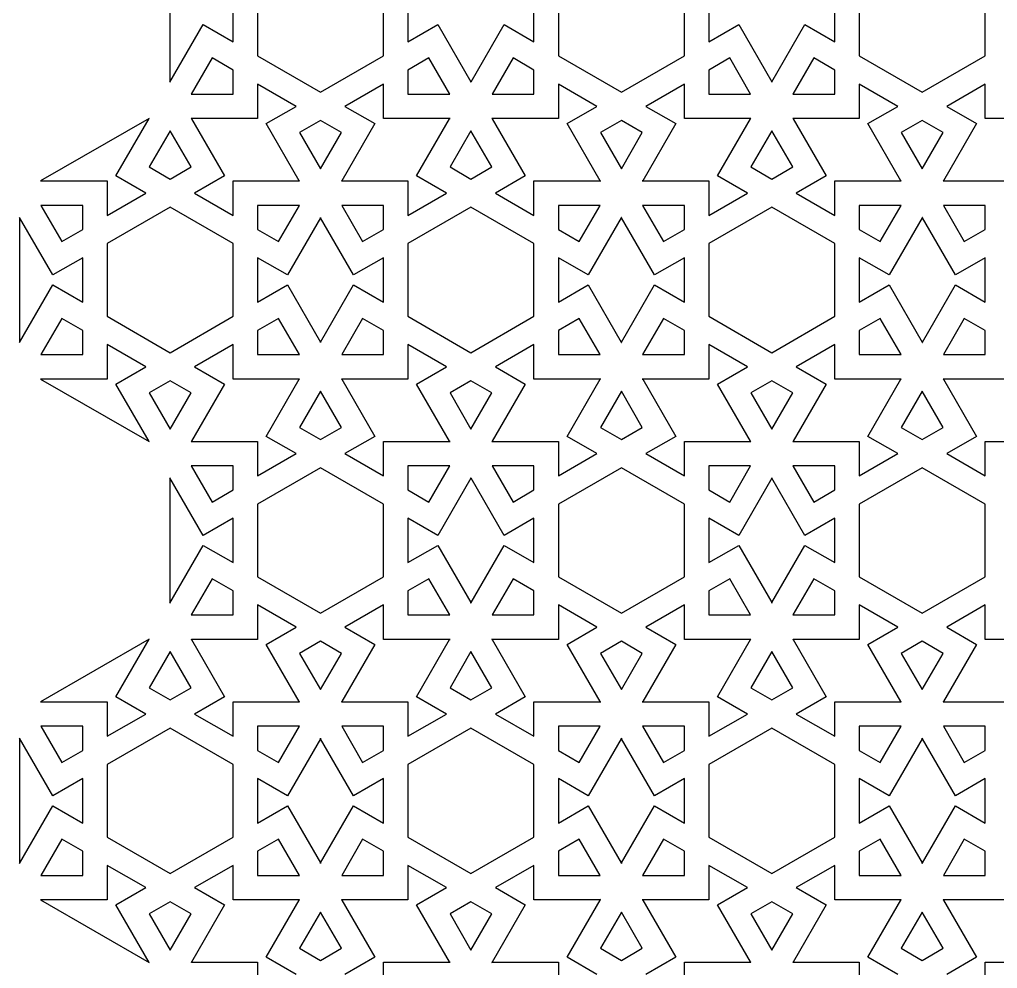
# Model space of a CAD drawing. Header units: metres. Extents: x -128 to 138, y -11 to 215.
# Drawn here: x -128 to -64, y 91.3 to 153.5 of the extents above; entities that cross this region are included whole.
import ezdxf

# ---------------------------------------------------------------- set-up
doc = ezdxf.new("R2010")
doc.units = ezdxf.units.M

msp = doc.modelspace()

# ---------------------------------------------------------------- linework, layer by layer
for p, q in [((-118.161, 157.584), (-118.161, 149.385)), ((-112.429, 155.865), (-112.429, 151.104)), ((-104.183, 151.104), (-104.183, 155.865)), ((-92.7374, 155.865), (-92.7374, 151.104)), ((-84.4913, 151.104), (-84.4913, 155.865)), ((-73.0453, 155.865), (-73.0453, 151.104)), ((-64.7992, 151.104), (-64.7992, 155.865)), ((-114.029, 152.028), (-114.029, 154.941)), ((-102.583, 154.941), (-102.583, 152.028)), ((-94.3374, 152.028), (-94.3374, 154.941)), ((-82.8913, 154.941), (-82.8913, 152.028)), ((-74.6453, 152.028), (-74.6453, 154.941)), ((-118.161, 149.385), (-115.984, 153.156)), ((-115.984, 153.156), (-114.029, 152.028)), ((-102.583, 152.028), (-100.629, 153.156)), ((-100.629, 153.156), (-98.469, 149.415)), ((-98.4517, 149.415), (-96.2917, 153.156)), ((-96.2917, 153.156), (-94.3374, 152.028)), ((-82.8913, 152.028), (-80.937, 153.156)), ((-80.937, 153.156), (-78.777, 149.415)), ((-78.7596, 149.415), (-76.5996, 153.156)), ((-76.5996, 153.156), (-74.6453, 152.028)), ((-112.429, 151.104), (-108.306, 148.724)), ((-108.306, 148.724), (-104.183, 151.104)), ((-92.7374, 151.104), (-88.6143, 148.724)), ((-88.6143, 148.724), (-84.4913, 151.104)), ((-73.0453, 151.104), (-68.9222, 148.724)), ((-68.9222, 148.724), (-64.7992, 151.104)), ((-115.398, 150.971), (-116.767, 148.6)), ((-114.029, 150.18), (-115.398, 150.971)), ((-101.215, 150.971), (-102.583, 150.18)), ((-99.846, 148.6), (-101.215, 150.971)), ((-95.706, 150.971), (-97.0747, 148.6)), ((-94.3374, 150.18), (-95.706, 150.971)), ((-81.5226, 150.971), (-82.8913, 150.18)), ((-80.1539, 148.6), (-81.5226, 150.971)), ((-76.014, 150.971), (-77.3827, 148.6)), ((-74.6453, 150.18), (-76.014, 150.971)), ((-114.029, 148.6), (-114.029, 150.18)), ((-102.583, 150.18), (-102.583, 148.6)), ((-94.3374, 148.6), (-94.3374, 150.18)), ((-82.8913, 150.18), (-82.8913, 148.6)), ((-74.6453, 148.6), (-74.6453, 150.18)), ((-109.906, 147.8), (-112.429, 149.257)), ((-112.429, 149.257), (-112.429, 147)), ((-104.183, 149.257), (-106.706, 147.8)), ((-104.183, 147), (-104.183, 149.257)), ((-98.469, 149.415), (-98.469, 149.385)), ((-98.469, 149.385), (-98.4604, 149.4)), ((-98.4604, 149.4), (-98.4517, 149.385)), ((-98.4517, 149.385), (-98.4517, 149.415)), ((-90.2143, 147.8), (-92.7374, 149.257)), ((-92.7374, 149.257), (-92.7374, 147)), ((-84.4913, 149.257), (-87.0143, 147.8)), ((-84.4913, 147), (-84.4913, 149.257)), ((-78.777, 149.415), (-78.777, 149.385)), ((-78.777, 149.385), (-78.7683, 149.4)), ((-78.7683, 149.4), (-78.7596, 149.385)), ((-78.7596, 149.385), (-78.7596, 149.415)), ((-70.5222, 147.8), (-73.0453, 149.257)), ((-73.0453, 149.257), (-73.0453, 147)), ((-64.7992, 149.257), (-67.3223, 147.8)), ((-64.7992, 147), (-64.7992, 149.257)), ((-116.767, 148.6), (-114.029, 148.6)), ((-102.583, 148.6), (-99.846, 148.6)), ((-97.0747, 148.6), (-94.3374, 148.6)), ((-82.8913, 148.6), (-80.1539, 148.6)), ((-77.3827, 148.6), (-74.6453, 148.6)), ((-111.861, 146.672), (-109.906, 147.8)), ((-106.706, 147.8), (-104.752, 146.672)), ((-92.1687, 146.672), (-90.2143, 147.8)), ((-87.0143, 147.8), (-85.06, 146.672)), ((-72.4766, 146.672), (-70.5222, 147.8)), ((-67.3223, 147.8), (-65.3679, 146.672)), ((-119.529, 147.015), (-126.63, 142.915)), ((-121.707, 143.244), (-119.529, 147.015)), ((-116.767, 147), (-116.784, 147)), ((-116.784, 147), (-116.758, 146.985)), ((-116.75, 147), (-116.775, 147.015)), ((-116.775, 147.015), (-116.767, 147)), ((-116.758, 146.985), (-114.598, 143.244)), ((-112.429, 147), (-116.75, 147)), ((-109.701, 142.93), (-111.861, 146.672)), ((-108.306, 146.876), (-109.675, 146.086)), ((-106.938, 146.086), (-108.306, 146.876)), ((-104.752, 146.672), (-106.912, 142.93)), ((-99.8633, 147), (-104.183, 147)), ((-102.015, 143.244), (-99.8547, 146.985)), ((-99.8374, 147.015), (-99.8633, 147)), ((-99.8547, 146.985), (-99.8287, 147)), ((-99.846, 147), (-99.8374, 147.015)), ((-99.8287, 147), (-99.846, 147)), ((-97.0748, 147), (-97.0921, 147)), ((-97.0921, 147), (-97.0661, 146.985)), ((-97.0575, 147), (-97.0834, 147.015)), ((-97.0834, 147.015), (-97.0748, 147)), ((-97.0661, 146.985), (-94.9061, 143.244)), ((-92.7374, 147), (-97.0575, 147)), ((-90.0086, 142.93), (-92.1687, 146.672)), ((-88.6143, 146.876), (-89.983, 146.086)), ((-87.2457, 146.086), (-88.6143, 146.876)), ((-85.06, 146.672), (-87.2201, 142.93)), ((-80.1712, 147), (-84.4913, 147)), ((-82.3226, 143.244), (-80.1626, 146.985)), ((-80.1453, 147.015), (-80.1712, 147)), ((-80.1626, 146.985), (-80.1366, 147)), ((-80.1539, 147), (-80.1453, 147.015)), ((-80.1366, 147), (-80.1539, 147)), ((-77.3827, 147), (-77.4, 147)), ((-77.4, 147), (-77.374, 146.985)), ((-77.3654, 147), (-77.3913, 147.015)), ((-77.3913, 147.015), (-77.3827, 147)), ((-77.374, 146.985), (-75.214, 143.244)), ((-73.0453, 147), (-77.3654, 147)), ((-70.3165, 142.93), (-72.4766, 146.672)), ((-68.9223, 146.876), (-70.2909, 146.086)), ((-67.5536, 146.086), (-68.9223, 146.876)), ((-65.3679, 146.672), (-67.528, 142.93)), ((-60.4791, 147), (-64.7992, 147)), ((-118.152, 146.2), (-119.521, 143.829)), ((-116.784, 143.829), (-118.152, 146.2)), ((-109.675, 146.086), (-108.306, 143.715)), ((-108.306, 143.715), (-106.938, 146.086)), ((-98.4604, 146.2), (-99.8291, 143.829)), ((-97.0917, 143.829), (-98.4604, 146.2)), ((-89.983, 146.086), (-88.6143, 143.715)), ((-88.6143, 143.715), (-87.2457, 146.086)), ((-78.7683, 146.2), (-80.137, 143.829)), ((-77.3996, 143.829), (-78.7683, 146.2)), ((-70.2909, 146.086), (-68.9223, 143.715)), ((-68.9223, 143.715), (-67.5536, 146.086)), ((-119.521, 143.829), (-118.152, 143.039)), ((-118.152, 143.039), (-116.784, 143.829)), ((-99.8291, 143.829), (-98.4604, 143.039)), ((-98.4604, 143.039), (-97.0917, 143.829)), ((-80.137, 143.829), (-78.7683, 143.039)), ((-78.7683, 143.039), (-77.3996, 143.829)), ((-126.63, 142.915), (-122.275, 142.915)), ((-122.275, 142.915), (-122.275, 140.659)), ((-119.752, 142.115), (-121.707, 143.244)), ((-114.598, 143.244), (-116.552, 142.115)), ((-114.029, 142.915), (-109.709, 142.915)), ((-114.029, 140.659), (-114.029, 142.915)), ((-109.709, 142.915), (-109.683, 142.9)), ((-109.675, 142.915), (-109.701, 142.93)), ((-109.683, 142.9), (-109.692, 142.915)), ((-109.692, 142.915), (-109.675, 142.915)), ((-106.912, 142.93), (-106.938, 142.915)), ((-106.938, 142.915), (-106.921, 142.915)), ((-106.921, 142.915), (-106.929, 142.9)), ((-106.929, 142.9), (-106.904, 142.915)), ((-106.904, 142.915), (-102.583, 142.915)), ((-102.583, 142.915), (-102.583, 140.659)), ((-100.06, 142.115), (-102.015, 143.244)), ((-94.9061, 143.244), (-96.8604, 142.115)), ((-94.3374, 142.915), (-90.0172, 142.915)), ((-94.3374, 140.659), (-94.3374, 142.915)), ((-90.0172, 142.915), (-89.9913, 142.9)), ((-89.9827, 142.915), (-90.0086, 142.93)), ((-89.9913, 142.9), (-89.9999, 142.915)), ((-89.9999, 142.915), (-89.9827, 142.915)), ((-87.2201, 142.93), (-87.246, 142.915)), ((-87.246, 142.915), (-87.2287, 142.915)), ((-87.2287, 142.915), (-87.2374, 142.9)), ((-87.2374, 142.9), (-87.2114, 142.915)), ((-87.2114, 142.915), (-82.8913, 142.915)), ((-82.8913, 142.915), (-82.8913, 140.659)), ((-80.3683, 142.115), (-82.3226, 143.244)), ((-75.214, 143.244), (-77.1683, 142.115)), ((-74.6453, 142.915), (-70.3251, 142.915)), ((-74.6453, 140.659), (-74.6453, 142.915)), ((-70.3251, 142.915), (-70.2992, 142.9)), ((-70.2906, 142.915), (-70.3165, 142.93)), ((-70.2992, 142.9), (-70.3079, 142.915)), ((-70.3079, 142.915), (-70.2906, 142.915)), ((-67.528, 142.93), (-67.554, 142.915)), ((-67.554, 142.915), (-67.5367, 142.915)), ((-67.5367, 142.915), (-67.5453, 142.9)), ((-67.5453, 142.9), (-67.5194, 142.915)), ((-67.5194, 142.915), (-63.1992, 142.915)), ((-122.275, 140.659), (-119.752, 142.115)), ((-116.552, 142.115), (-114.029, 140.659)), ((-102.583, 140.659), (-100.06, 142.115)), ((-96.8604, 142.115), (-94.3374, 140.659)), ((-82.8913, 140.659), (-80.3683, 142.115)), ((-77.1683, 142.115), (-74.6453, 140.659)), ((-123.875, 141.315), (-126.613, 141.315)), ((-126.613, 141.315), (-125.244, 138.945)), ((-123.875, 139.735), (-123.875, 141.315)), ((-118.152, 141.192), (-122.275, 138.811)), ((-114.029, 138.811), (-118.152, 141.192)), ((-109.692, 141.315), (-112.429, 141.315)), ((-112.429, 141.315), (-112.429, 139.735)), ((-111.061, 138.945), (-109.692, 141.315)), ((-104.183, 141.315), (-106.921, 141.315)), ((-106.921, 141.315), (-105.552, 138.945)), ((-104.183, 139.735), (-104.183, 141.315)), ((-98.4604, 141.192), (-102.583, 138.811)), ((-94.3374, 138.811), (-98.4604, 141.192)), ((-90, 141.315), (-92.7374, 141.315)), ((-92.7374, 141.315), (-92.7374, 139.735)), ((-91.3687, 138.945), (-90, 141.315)), ((-84.4913, 141.315), (-87.2287, 141.315)), ((-87.2287, 141.315), (-85.86, 138.945)), ((-84.4913, 139.735), (-84.4913, 141.315)), ((-78.7683, 141.192), (-82.8913, 138.811)), ((-74.6453, 138.811), (-78.7683, 141.192)), ((-70.3079, 141.315), (-73.0453, 141.315)), ((-73.0453, 141.315), (-73.0453, 139.735)), ((-71.6766, 138.945), (-70.3079, 141.315)), ((-64.7993, 141.315), (-67.5366, 141.315)), ((-67.5366, 141.315), (-66.1679, 138.945)), ((-64.7993, 139.735), (-64.7993, 141.315)), ((-125.83, 136.759), (-128.007, 140.53)), ((-128.007, 140.53), (-128.007, 132.331)), ((-108.315, 140.5), (-110.475, 136.759)), ((-108.306, 140.515), (-108.315, 140.53)), ((-108.315, 140.53), (-108.315, 140.5)), ((-108.298, 140.53), (-108.306, 140.515)), ((-108.298, 140.5), (-108.298, 140.53)), ((-106.138, 136.759), (-108.298, 140.5)), ((-88.623, 140.5), (-90.7831, 136.759)), ((-88.6144, 140.515), (-88.623, 140.53)), ((-88.623, 140.53), (-88.623, 140.5)), ((-88.6057, 140.53), (-88.6144, 140.515)), ((-88.6057, 140.5), (-88.6057, 140.53)), ((-86.4457, 136.759), (-88.6057, 140.5)), ((-68.9309, 140.5), (-71.091, 136.759)), ((-68.9223, 140.515), (-68.9309, 140.53)), ((-68.9309, 140.53), (-68.9309, 140.5)), ((-68.9136, 140.53), (-68.9223, 140.515)), ((-68.9136, 140.5), (-68.9136, 140.53)), ((-66.7536, 136.759), (-68.9136, 140.5)), ((-125.244, 138.945), (-123.875, 139.735)), ((-112.429, 139.735), (-111.061, 138.945)), ((-105.552, 138.945), (-104.183, 139.735)), ((-92.7374, 139.735), (-91.3687, 138.945)), ((-85.86, 138.945), (-84.4913, 139.735)), ((-73.0453, 139.735), (-71.6766, 138.945)), ((-66.1679, 138.945), (-64.7993, 139.735)), ((-122.275, 138.811), (-122.275, 134.05)), ((-114.029, 134.05), (-114.029, 138.811)), ((-102.583, 138.811), (-102.583, 134.05)), ((-94.3374, 134.05), (-94.3374, 138.811)), ((-82.8913, 138.811), (-82.8913, 134.05)), ((-74.6453, 134.05), (-74.6453, 138.811)), ((-123.876, 137.887), (-125.83, 136.759)), ((-123.875, 134.974), (-123.876, 137.887)), ((-110.475, 136.759), (-112.429, 137.887)), ((-112.429, 137.887), (-112.429, 134.974)), ((-104.183, 137.887), (-106.138, 136.759)), ((-104.183, 134.974), (-104.183, 137.887)), ((-90.7831, 136.759), (-92.7374, 137.887)), ((-92.7374, 137.887), (-92.7374, 134.974)), ((-84.4913, 137.887), (-86.4457, 136.759)), ((-84.4913, 134.974), (-84.4913, 137.887)), ((-71.091, 136.759), (-73.0453, 137.887)), ((-73.0453, 137.887), (-73.0453, 134.974)), ((-64.7993, 137.887), (-66.7536, 136.759)), ((-64.7993, 134.974), (-64.7993, 137.887)), ((-128.007, 132.331), (-125.83, 136.102)), ((-125.83, 136.102), (-123.875, 134.974)), ((-112.429, 134.974), (-110.475, 136.102)), ((-110.475, 136.102), (-108.315, 132.361)), ((-108.298, 132.361), (-106.138, 136.102)), ((-106.138, 136.102), (-104.183, 134.974)), ((-92.7374, 134.974), (-90.7831, 136.102)), ((-90.7831, 136.102), (-88.623, 132.361)), ((-88.6057, 132.361), (-86.4456, 136.102)), ((-86.4456, 136.102), (-84.4913, 134.974)), ((-73.0453, 134.974), (-71.091, 136.102)), ((-71.091, 136.102), (-68.9309, 132.361)), ((-68.9136, 132.361), (-66.7536, 136.102)), ((-66.7536, 136.102), (-64.7993, 134.974)), ((-125.244, 133.917), (-126.613, 131.546)), ((-123.876, 133.127), (-125.244, 133.917)), ((-122.275, 134.05), (-118.152, 131.67)), ((-118.152, 131.67), (-114.029, 134.05)), ((-111.061, 133.917), (-112.429, 133.127)), ((-109.692, 131.546), (-111.061, 133.917)), ((-105.552, 133.917), (-106.921, 131.546)), ((-104.183, 133.127), (-105.552, 133.917)), ((-102.583, 134.05), (-98.4604, 131.67)), ((-98.4604, 131.67), (-94.3374, 134.05)), ((-91.3687, 133.917), (-92.7374, 133.127)), ((-90, 131.546), (-91.3687, 133.917)), ((-85.86, 133.917), (-87.2287, 131.546)), ((-84.4913, 133.127), (-85.86, 133.917)), ((-82.8913, 134.05), (-78.7683, 131.67)), ((-78.7683, 131.67), (-74.6453, 134.05)), ((-71.6766, 133.917), (-73.0453, 133.127)), ((-70.3079, 131.546), (-71.6766, 133.917)), ((-66.1679, 133.917), (-67.5366, 131.546)), ((-64.7993, 133.127), (-66.1679, 133.917)), ((-123.876, 131.546), (-123.876, 133.127)), ((-112.429, 133.127), (-112.429, 131.546)), ((-104.183, 131.546), (-104.183, 133.127)), ((-92.7374, 133.127), (-92.7374, 131.546)), ((-84.4913, 131.546), (-84.4913, 133.127)), ((-73.0453, 133.127), (-73.0453, 131.546)), ((-64.7993, 131.546), (-64.7993, 133.127)), ((-119.752, 130.746), (-122.275, 132.203)), ((-122.275, 132.203), (-122.275, 129.946)), ((-114.029, 132.203), (-116.552, 130.746)), ((-114.029, 129.946), (-114.029, 132.203)), ((-108.315, 132.361), (-108.315, 132.331)), ((-108.315, 132.331), (-108.306, 132.346)), ((-108.306, 132.346), (-108.298, 132.331)), ((-108.298, 132.331), (-108.298, 132.361)), ((-100.06, 130.746), (-102.583, 132.203)), ((-102.583, 132.203), (-102.583, 129.946)), ((-94.3374, 132.203), (-96.8604, 130.746)), ((-94.3374, 129.946), (-94.3374, 132.203)), ((-88.623, 132.361), (-88.623, 132.331)), ((-88.623, 132.331), (-88.6143, 132.346)), ((-88.6143, 132.346), (-88.6057, 132.331)), ((-88.6057, 132.331), (-88.6057, 132.361)), ((-80.3683, 130.746), (-82.8913, 132.203)), ((-82.8913, 132.203), (-82.8913, 129.946)), ((-74.6453, 132.203), (-77.1683, 130.746)), ((-74.6453, 129.946), (-74.6453, 132.203)), ((-68.9309, 132.361), (-68.9309, 132.331)), ((-68.9309, 132.331), (-68.9223, 132.346)), ((-68.9223, 132.346), (-68.9136, 132.331)), ((-68.9136, 132.331), (-68.9136, 132.361)), ((-126.613, 131.546), (-123.876, 131.546)), ((-112.429, 131.546), (-109.692, 131.546)), ((-106.921, 131.546), (-104.183, 131.546)), ((-92.7374, 131.546), (-90, 131.546)), ((-87.2287, 131.546), (-84.4913, 131.546)), ((-73.0453, 131.546), (-70.3079, 131.546)), ((-67.5366, 131.546), (-64.7993, 131.546)), ((-121.707, 129.618), (-119.752, 130.746)), ((-116.552, 130.746), (-114.598, 129.618)), ((-102.015, 129.618), (-100.06, 130.746)), ((-96.8604, 130.746), (-94.9061, 129.618)), ((-82.3226, 129.618), (-80.3683, 130.746)), ((-77.1683, 130.746), (-75.214, 129.618)), ((-122.275, 129.946), (-126.63, 129.946)), ((-126.63, 129.946), (-119.529, 125.847)), ((-109.709, 129.946), (-114.029, 129.946)), ((-109.683, 129.961), (-109.709, 129.946)), ((-109.701, 129.931), (-109.675, 129.946)), ((-109.692, 129.946), (-109.683, 129.961)), ((-109.675, 129.946), (-109.692, 129.946)), ((-106.921, 129.946), (-106.938, 129.946)), ((-106.938, 129.946), (-106.912, 129.931)), ((-106.904, 129.946), (-106.929, 129.961)), ((-106.929, 129.961), (-106.921, 129.946)), ((-102.583, 129.946), (-106.904, 129.946)), ((-90.0172, 129.946), (-94.3374, 129.946)), ((-89.9913, 129.961), (-90.0172, 129.946)), ((-90.0086, 129.931), (-89.9827, 129.946)), ((-89.9999, 129.946), (-89.9913, 129.961)), ((-89.9827, 129.946), (-89.9999, 129.946)), ((-87.2287, 129.946), (-87.2461, 129.946)), ((-87.2461, 129.946), (-87.2201, 129.931)), ((-87.2115, 129.946), (-87.2374, 129.961)), ((-87.2374, 129.961), (-87.2287, 129.946)), ((-82.8913, 129.946), (-87.2115, 129.946)), ((-70.3251, 129.946), (-74.6453, 129.946)), ((-70.2992, 129.961), (-70.3251, 129.946)), ((-70.3165, 129.931), (-70.2906, 129.946)), ((-70.3079, 129.946), (-70.2992, 129.961)), ((-70.2906, 129.946), (-70.3079, 129.946)), ((-67.5367, 129.946), (-67.554, 129.946)), ((-67.554, 129.946), (-67.528, 129.931)), ((-67.5194, 129.946), (-67.5453, 129.961)), ((-67.5453, 129.961), (-67.5367, 129.946)), ((-63.1993, 129.946), (-67.5194, 129.946)), ((-119.529, 125.847), (-121.707, 129.618)), ((-118.152, 129.822), (-119.521, 129.032)), ((-116.784, 129.032), (-118.152, 129.822)), ((-114.598, 129.618), (-116.758, 125.876)), ((-111.861, 126.19), (-109.701, 129.931)), ((-106.912, 129.931), (-104.752, 126.19)), ((-99.8546, 125.876), (-102.015, 129.618)), ((-98.4604, 129.822), (-99.8291, 129.032)), ((-97.0917, 129.032), (-98.4604, 129.822)), ((-94.9061, 129.618), (-97.0661, 125.876)), ((-92.1687, 126.19), (-90.0086, 129.931)), ((-87.2201, 129.931), (-85.06, 126.19)), ((-80.1626, 125.876), (-82.3226, 129.618)), ((-78.7683, 129.822), (-80.137, 129.032)), ((-77.3996, 129.032), (-78.7683, 129.822)), ((-75.214, 129.618), (-77.3741, 125.876)), ((-72.4766, 126.19), (-70.3165, 129.931)), ((-67.528, 129.931), (-65.3679, 126.19)), ((-119.521, 129.032), (-118.152, 126.662)), ((-118.152, 126.662), (-116.784, 129.032)), ((-108.306, 129.146), (-109.675, 126.775)), ((-106.938, 126.775), (-108.306, 129.146)), ((-99.8291, 129.032), (-98.4604, 126.662)), ((-98.4604, 126.662), (-97.0917, 129.032)), ((-88.6143, 129.146), (-89.983, 126.775)), ((-87.2457, 126.775), (-88.6143, 129.146)), ((-80.137, 129.032), (-78.7683, 126.662)), ((-78.7683, 126.662), (-77.3996, 129.032)), ((-68.9223, 129.146), (-70.2909, 126.775)), ((-67.5536, 126.775), (-68.9223, 129.146)), ((-109.675, 126.775), (-108.306, 125.985)), ((-108.306, 125.985), (-106.938, 126.775)), ((-89.983, 126.775), (-88.6143, 125.985)), ((-88.6143, 125.985), (-87.2457, 126.775)), ((-70.2909, 126.775), (-68.9223, 125.985)), ((-68.9223, 125.985), (-67.5536, 126.775)), ((-109.906, 125.061), (-111.861, 126.19)), ((-104.752, 126.19), (-106.706, 125.061)), ((-90.2143, 125.061), (-92.1687, 126.19)), ((-85.06, 126.19), (-87.0143, 125.061)), ((-70.5223, 125.061), (-72.4766, 126.19)), ((-65.3679, 126.19), (-67.3223, 125.061)), ((-116.758, 125.876), (-116.784, 125.861)), ((-116.784, 125.861), (-116.767, 125.861)), ((-116.767, 125.861), (-116.776, 125.847)), ((-116.776, 125.847), (-116.75, 125.861)), ((-116.75, 125.861), (-112.429, 125.861)), ((-112.429, 125.861), (-112.429, 123.605)), ((-104.183, 125.861), (-99.8633, 125.861)), ((-104.183, 123.605), (-104.183, 125.861)), ((-99.8633, 125.861), (-99.8374, 125.847)), ((-99.8287, 125.861), (-99.8546, 125.876)), ((-99.8374, 125.847), (-99.846, 125.861)), ((-99.846, 125.861), (-99.8287, 125.861)), ((-97.0661, 125.876), (-97.0921, 125.861)), ((-97.0921, 125.861), (-97.0748, 125.861)), ((-97.0748, 125.861), (-97.0834, 125.847)), ((-97.0834, 125.847), (-97.0575, 125.861)), ((-97.0575, 125.861), (-92.7374, 125.861)), ((-92.7374, 125.861), (-92.7374, 123.605)), ((-84.4913, 125.861), (-80.1712, 125.861)), ((-84.4913, 123.605), (-84.4913, 125.861)), ((-80.1712, 125.861), (-80.1453, 125.847)), ((-80.1366, 125.861), (-80.1626, 125.876)), ((-80.1453, 125.847), (-80.1539, 125.861)), ((-80.1539, 125.861), (-80.1366, 125.861)), ((-77.3741, 125.876), (-77.4, 125.861)), ((-77.4, 125.861), (-77.3827, 125.861)), ((-77.3827, 125.861), (-77.3913, 125.847)), ((-77.3913, 125.847), (-77.3654, 125.861)), ((-77.3654, 125.861), (-73.0453, 125.861)), ((-73.0453, 125.861), (-73.0453, 123.605)), ((-64.7992, 125.861), (-60.4791, 125.861)), ((-64.7992, 123.605), (-64.7992, 125.861)), ((-112.429, 123.605), (-109.906, 125.061)), ((-106.706, 125.061), (-104.183, 123.605)), ((-92.7374, 123.605), (-90.2143, 125.061)), ((-87.0143, 125.061), (-84.4913, 123.605)), ((-73.0453, 123.605), (-70.5223, 125.061)), ((-67.3223, 125.061), (-64.7992, 123.605)), ((-114.029, 124.261), (-116.767, 124.261)), ((-116.767, 124.261), (-115.398, 121.891)), ((-114.029, 122.681), (-114.029, 124.261)), ((-99.846, 124.261), (-102.583, 124.261)), ((-102.583, 124.261), (-102.583, 122.681)), ((-101.215, 121.891), (-99.846, 124.261)), ((-94.3374, 124.261), (-97.0747, 124.261)), ((-97.0747, 124.261), (-95.7061, 121.891)), ((-94.3374, 122.681), (-94.3374, 124.261)), ((-80.1539, 124.261), (-82.8913, 124.261)), ((-82.8913, 124.261), (-82.8913, 122.681)), ((-81.5226, 121.891), (-80.1539, 124.261)), ((-74.6453, 124.261), (-77.3826, 124.261)), ((-77.3826, 124.261), (-76.014, 121.891)), ((-74.6453, 122.681), (-74.6453, 124.261)), ((-108.306, 124.138), (-112.429, 121.757)), ((-104.183, 121.757), (-108.306, 124.138)), ((-88.6143, 124.138), (-92.7374, 121.757)), ((-84.4913, 121.757), (-88.6143, 124.138)), ((-68.9223, 124.138), (-73.0453, 121.757)), ((-64.7992, 121.757), (-68.9223, 124.138)), ((-115.984, 119.705), (-118.161, 123.476)), ((-118.161, 123.476), (-118.161, 115.277)), ((-98.469, 123.447), (-100.629, 119.705)), ((-98.4604, 123.462), (-98.469, 123.476)), ((-98.469, 123.476), (-98.469, 123.447)), ((-98.4517, 123.477), (-98.4604, 123.462)), ((-98.4517, 123.447), (-98.4517, 123.477)), ((-96.2917, 119.705), (-98.4517, 123.447)), ((-78.7769, 123.447), (-80.937, 119.705)), ((-78.7683, 123.462), (-78.7769, 123.476)), ((-78.7769, 123.476), (-78.7769, 123.447)), ((-78.7596, 123.477), (-78.7683, 123.462)), ((-78.7596, 123.447), (-78.7596, 123.477)), ((-76.5996, 119.705), (-78.7596, 123.447)), ((-115.398, 121.891), (-114.029, 122.681)), ((-102.583, 122.681), (-101.215, 121.891)), ((-95.7061, 121.891), (-94.3374, 122.681)), ((-82.8913, 122.681), (-81.5226, 121.891)), ((-76.014, 121.891), (-74.6453, 122.681)), ((-112.429, 121.757), (-112.429, 116.996)), ((-104.183, 116.996), (-104.183, 121.757)), ((-92.7374, 121.757), (-92.7374, 116.996)), ((-84.4913, 116.996), (-84.4913, 121.757)), ((-73.0453, 121.757), (-73.0453, 116.996)), ((-64.7992, 116.996), (-64.7992, 121.757)), ((-114.029, 120.834), (-115.984, 119.705)), ((-114.029, 117.92), (-114.029, 120.834)), ((-100.629, 119.705), (-102.583, 120.834)), ((-102.583, 120.834), (-102.583, 117.92)), ((-94.3374, 120.834), (-96.2917, 119.705)), ((-94.3374, 117.92), (-94.3374, 120.834)), ((-80.937, 119.705), (-82.8913, 120.834)), ((-82.8913, 120.834), (-82.8913, 117.92)), ((-74.6453, 120.834), (-76.5996, 119.705)), ((-74.6453, 117.92), (-74.6453, 120.834)), ((-118.161, 115.277), (-115.984, 119.049)), ((-115.984, 119.049), (-114.029, 117.92)), ((-102.583, 117.92), (-100.629, 119.049)), ((-100.629, 119.049), (-98.469, 115.307)), ((-98.4517, 115.307), (-96.2917, 119.049)), ((-96.2917, 119.049), (-94.3374, 117.92)), ((-82.8913, 117.92), (-80.937, 119.049)), ((-80.937, 119.049), (-78.777, 115.307)), ((-78.7596, 115.307), (-76.5996, 119.049)), ((-76.5996, 119.049), (-74.6453, 117.92)), ((-115.398, 116.863), (-116.767, 114.492)), ((-114.029, 116.073), (-115.398, 116.863)), ((-112.429, 116.996), (-108.306, 114.616)), ((-108.306, 114.616), (-104.183, 116.996)), ((-101.215, 116.863), (-102.583, 116.073)), ((-99.846, 114.492), (-101.215, 116.863)), ((-95.706, 116.863), (-97.0747, 114.492)), ((-94.3374, 116.073), (-95.706, 116.863)), ((-92.7374, 116.996), (-88.6143, 114.616)), ((-88.6143, 114.616), (-84.4913, 116.996)), ((-81.5226, 116.863), (-82.8913, 116.073)), ((-80.1539, 114.492), (-81.5226, 116.863)), ((-76.014, 116.863), (-77.3827, 114.492)), ((-74.6453, 116.073), (-76.014, 116.863)), ((-73.0453, 116.996), (-68.9222, 114.616)), ((-68.9222, 114.616), (-64.7992, 116.996)), ((-114.029, 114.492), (-114.029, 116.073)), ((-102.583, 116.073), (-102.583, 114.492)), ((-94.3374, 114.492), (-94.3374, 116.073)), ((-82.8913, 116.073), (-82.8913, 114.492)), ((-74.6453, 114.492), (-74.6453, 116.073)), ((-98.469, 115.307), (-98.469, 115.277)), ((-98.469, 115.277), (-98.4604, 115.292)), ((-98.4604, 115.292), (-98.4517, 115.277)), ((-98.4517, 115.277), (-98.4517, 115.307)), ((-78.777, 115.307), (-78.777, 115.277)), ((-78.777, 115.277), (-78.7683, 115.292)), ((-78.7683, 115.292), (-78.7596, 115.277)), ((-78.7596, 115.277), (-78.7596, 115.307)), ((-109.906, 113.692), (-112.429, 115.149)), ((-112.429, 115.149), (-112.429, 112.892)), ((-104.183, 115.149), (-106.706, 113.692)), ((-104.183, 112.892), (-104.183, 115.149)), ((-90.2143, 113.692), (-92.7374, 115.149)), ((-92.7374, 115.149), (-92.7374, 112.892)), ((-84.4913, 115.149), (-87.0143, 113.692)), ((-84.4913, 112.892), (-84.4913, 115.149)), ((-70.5222, 113.692), (-73.0453, 115.149)), ((-73.0453, 115.149), (-73.0453, 112.892)), ((-64.7992, 115.149), (-67.3223, 113.692)), ((-64.7992, 112.892), (-64.7992, 115.149)), ((-116.767, 114.492), (-114.029, 114.492)), ((-102.583, 114.492), (-99.846, 114.492)), ((-97.0747, 114.492), (-94.3374, 114.492)), ((-82.8913, 114.492), (-80.1539, 114.492)), ((-77.3827, 114.492), (-74.6453, 114.492)), ((-111.861, 112.564), (-109.906, 113.692)), ((-106.706, 113.692), (-104.752, 112.564)), ((-92.1687, 112.564), (-90.2143, 113.692)), ((-87.0143, 113.692), (-85.06, 112.564)), ((-72.4766, 112.564), (-70.5222, 113.692)), ((-67.3223, 113.692), (-65.3679, 112.564)), ((-119.529, 112.907), (-126.63, 108.808)), ((-121.707, 109.136), (-119.529, 112.907)), ((-116.767, 112.892), (-116.784, 112.892)), ((-116.784, 112.892), (-116.758, 112.877)), ((-116.75, 112.892), (-116.775, 112.907)), ((-116.775, 112.907), (-116.767, 112.892)), ((-116.758, 112.877), (-114.598, 109.136)), ((-112.429, 112.892), (-116.75, 112.892)), ((-108.306, 112.769), (-109.675, 111.978)), ((-106.938, 111.978), (-108.306, 112.769)), ((-99.8633, 112.892), (-104.183, 112.892)), ((-102.015, 109.136), (-99.8547, 112.877)), ((-99.8374, 112.907), (-99.8633, 112.892)), ((-99.8547, 112.877), (-99.8287, 112.892)), ((-99.846, 112.892), (-99.8374, 112.907)), ((-99.8287, 112.892), (-99.846, 112.892)), ((-97.0748, 112.892), (-97.0921, 112.892)), ((-97.0921, 112.892), (-97.0661, 112.877)), ((-97.0575, 112.892), (-97.0834, 112.907)), ((-97.0834, 112.907), (-97.0748, 112.892)), ((-97.0661, 112.877), (-94.9061, 109.136)), ((-92.7374, 112.892), (-97.0575, 112.892)), ((-88.6143, 112.769), (-89.983, 111.978)), ((-87.2457, 111.978), (-88.6143, 112.769)), ((-80.1712, 112.892), (-84.4913, 112.892)), ((-82.3226, 109.136), (-80.1626, 112.877)), ((-80.1453, 112.907), (-80.1712, 112.892)), ((-80.1626, 112.877), (-80.1366, 112.892)), ((-80.1539, 112.892), (-80.1453, 112.907)), ((-80.1366, 112.892), (-80.1539, 112.892)), ((-77.3827, 112.892), (-77.4, 112.892)), ((-77.4, 112.892), (-77.374, 112.877)), ((-77.3654, 112.892), (-77.3913, 112.907)), ((-77.3913, 112.907), (-77.3827, 112.892)), ((-77.374, 112.877), (-75.214, 109.136)), ((-73.0453, 112.892), (-77.3654, 112.892)), ((-68.9223, 112.769), (-70.2909, 111.978)), ((-67.5536, 111.978), (-68.9223, 112.769)), ((-60.4791, 112.892), (-64.7992, 112.892)), ((-118.152, 112.092), (-119.521, 109.722)), ((-116.784, 109.722), (-118.152, 112.092)), ((-109.701, 108.823), (-111.861, 112.564)), ((-104.752, 112.564), (-106.912, 108.823)), ((-98.4604, 112.092), (-99.8291, 109.722)), ((-97.0917, 109.722), (-98.4604, 112.092)), ((-90.0086, 108.823), (-92.1687, 112.564)), ((-85.06, 112.564), (-87.2201, 108.823)), ((-78.7683, 112.092), (-80.137, 109.722)), ((-77.3996, 109.722), (-78.7683, 112.092)), ((-70.3165, 108.823), (-72.4766, 112.564)), ((-65.3679, 112.564), (-67.528, 108.823)), ((-109.675, 111.978), (-108.306, 109.608)), ((-108.306, 109.608), (-106.938, 111.978)), ((-89.983, 111.978), (-88.6143, 109.608)), ((-88.6143, 109.608), (-87.2457, 111.978)), ((-70.2909, 111.978), (-68.9223, 109.608)), ((-68.9223, 109.608), (-67.5536, 111.978)), ((-119.521, 109.722), (-118.152, 108.931)), ((-118.152, 108.931), (-116.784, 109.722)), ((-99.8291, 109.722), (-98.4604, 108.931)), ((-98.4604, 108.931), (-97.0917, 109.722)), ((-80.137, 109.722), (-78.7683, 108.931)), ((-78.7683, 108.931), (-77.3996, 109.722)), ((-119.752, 108.008), (-121.707, 109.136)), ((-114.598, 109.136), (-116.552, 108.008)), ((-109.675, 108.808), (-109.701, 108.823)), ((-106.912, 108.823), (-106.938, 108.808)), ((-100.06, 108.008), (-102.015, 109.136)), ((-94.9061, 109.136), (-96.8604, 108.008)), ((-89.9827, 108.808), (-90.0086, 108.823)), ((-87.2201, 108.823), (-87.246, 108.808)), ((-80.3683, 108.008), (-82.3226, 109.136)), ((-75.214, 109.136), (-77.1683, 108.008)), ((-70.2906, 108.808), (-70.3165, 108.823)), ((-67.528, 108.823), (-67.554, 108.808)), ((-126.63, 108.808), (-122.275, 108.808)), ((-122.275, 108.808), (-122.275, 106.551)), ((-114.029, 108.808), (-109.709, 108.808)), ((-114.029, 106.551), (-114.029, 108.808)), ((-109.709, 108.808), (-109.683, 108.793)), ((-109.683, 108.793), (-109.692, 108.808)), ((-109.692, 108.808), (-109.675, 108.808)), ((-106.938, 108.808), (-106.921, 108.808)), ((-106.921, 108.808), (-106.929, 108.793)), ((-106.929, 108.793), (-106.904, 108.808)), ((-106.904, 108.808), (-102.583, 108.808)), ((-102.583, 108.808), (-102.583, 106.551)), ((-94.3374, 108.808), (-90.0172, 108.808)), ((-94.3374, 106.551), (-94.3374, 108.808)), ((-90.0172, 108.808), (-89.9913, 108.793)), ((-89.9913, 108.793), (-89.9999, 108.808)), ((-89.9999, 108.808), (-89.9827, 108.808)), ((-87.246, 108.808), (-87.2287, 108.808)), ((-87.2287, 108.808), (-87.2374, 108.793)), ((-87.2374, 108.793), (-87.2114, 108.808)), ((-87.2114, 108.808), (-82.8913, 108.808)), ((-82.8913, 108.808), (-82.8913, 106.551)), ((-74.6453, 108.808), (-70.3251, 108.808)), ((-74.6453, 106.551), (-74.6453, 108.808)), ((-70.3251, 108.808), (-70.2992, 108.793)), ((-70.2992, 108.793), (-70.3079, 108.808)), ((-70.3079, 108.808), (-70.2906, 108.808)), ((-67.554, 108.808), (-67.5367, 108.808)), ((-67.5367, 108.808), (-67.5453, 108.793)), ((-67.5453, 108.793), (-67.5194, 108.808)), ((-67.5194, 108.808), (-63.1992, 108.808)), ((-122.275, 106.551), (-119.752, 108.008)), ((-116.552, 108.008), (-114.029, 106.551)), ((-102.583, 106.551), (-100.06, 108.008)), ((-96.8604, 108.008), (-94.3374, 106.551)), ((-82.8913, 106.551), (-80.3683, 108.008)), ((-77.1683, 108.008), (-74.6453, 106.551)), ((-123.875, 107.208), (-126.613, 107.208)), ((-126.613, 107.208), (-125.244, 104.837)), ((-123.875, 105.627), (-123.875, 107.208)), ((-118.152, 107.084), (-122.275, 104.703)), ((-114.029, 104.703), (-118.152, 107.084)), ((-109.692, 107.208), (-112.429, 107.208)), ((-112.429, 107.208), (-112.429, 105.627)), ((-111.061, 104.837), (-109.692, 107.208)), ((-104.183, 107.208), (-106.921, 107.208)), ((-106.921, 107.208), (-105.552, 104.837)), ((-104.183, 105.627), (-104.183, 107.208)), ((-98.4604, 107.084), (-102.583, 104.703)), ((-94.3374, 104.703), (-98.4604, 107.084)), ((-90, 107.208), (-92.7374, 107.208)), ((-92.7374, 107.208), (-92.7374, 105.627)), ((-91.3687, 104.837), (-90, 107.208)), ((-84.4913, 107.208), (-87.2287, 107.208)), ((-87.2287, 107.208), (-85.86, 104.837)), ((-84.4913, 105.627), (-84.4913, 107.208)), ((-78.7683, 107.084), (-82.8913, 104.703)), ((-74.6453, 104.703), (-78.7683, 107.084)), ((-70.3079, 107.208), (-73.0453, 107.208)), ((-73.0453, 107.208), (-73.0453, 105.627)), ((-71.6766, 104.837), (-70.3079, 107.208)), ((-64.7993, 107.208), (-67.5366, 107.208)), ((-67.5366, 107.208), (-66.1679, 104.837)), ((-64.7993, 105.627), (-64.7993, 107.208)), ((-125.83, 102.651), (-128.007, 106.423)), ((-128.007, 106.423), (-128.007, 98.2234)), ((-108.315, 106.393), (-110.475, 102.651)), ((-108.306, 106.408), (-108.315, 106.423)), ((-108.315, 106.423), (-108.315, 106.393)), ((-108.298, 106.423), (-108.306, 106.408)), ((-108.298, 106.393), (-108.298, 106.423)), ((-106.138, 102.651), (-108.298, 106.393)), ((-88.623, 106.393), (-90.7831, 102.651)), ((-88.6144, 106.408), (-88.623, 106.423)), ((-88.623, 106.423), (-88.623, 106.393)), ((-88.6057, 106.423), (-88.6144, 106.408)), ((-88.6057, 106.393), (-88.6057, 106.423)), ((-86.4457, 102.651), (-88.6057, 106.393)), ((-68.9309, 106.393), (-71.091, 102.651)), ((-68.9223, 106.408), (-68.9309, 106.423)), ((-68.9309, 106.423), (-68.9309, 106.393)), ((-68.9136, 106.423), (-68.9223, 106.408)), ((-68.9136, 106.393), (-68.9136, 106.423)), ((-66.7536, 102.651), (-68.9136, 106.393)), ((-125.244, 104.837), (-123.875, 105.627)), ((-112.429, 105.627), (-111.061, 104.837)), ((-105.552, 104.837), (-104.183, 105.627)), ((-92.7374, 105.627), (-91.3687, 104.837)), ((-85.86, 104.837), (-84.4913, 105.627)), ((-73.0453, 105.627), (-71.6766, 104.837)), ((-66.1679, 104.837), (-64.7993, 105.627)), ((-122.275, 104.703), (-122.275, 99.9426)), ((-114.029, 99.9426), (-114.029, 104.703)), ((-102.583, 104.703), (-102.583, 99.9426)), ((-94.3374, 99.9426), (-94.3374, 104.703)), ((-82.8913, 104.703), (-82.8913, 99.9426)), ((-74.6453, 99.9426), (-74.6453, 104.703)), ((-123.876, 103.78), (-125.83, 102.651)), ((-123.875, 100.866), (-123.876, 103.78)), ((-110.475, 102.651), (-112.429, 103.78)), ((-112.429, 103.78), (-112.429, 100.866)), ((-104.183, 103.78), (-106.138, 102.651)), ((-104.183, 100.866), (-104.183, 103.78)), ((-90.7831, 102.651), (-92.7374, 103.78)), ((-92.7374, 103.78), (-92.7374, 100.866)), ((-84.4913, 103.78), (-86.4457, 102.651)), ((-84.4913, 100.866), (-84.4913, 103.78)), ((-71.091, 102.651), (-73.0453, 103.78)), ((-73.0453, 103.78), (-73.0453, 100.866)), ((-64.7993, 103.78), (-66.7536, 102.651)), ((-64.7993, 100.866), (-64.7993, 103.78)), ((-128.007, 98.2234), (-125.83, 101.995)), ((-125.83, 101.995), (-123.875, 100.866)), ((-112.429, 100.866), (-110.475, 101.995)), ((-110.475, 101.995), (-108.315, 98.2534)), ((-108.298, 98.2534), (-106.138, 101.995)), ((-106.138, 101.995), (-104.183, 100.866)), ((-92.7374, 100.866), (-90.7831, 101.995)), ((-90.7831, 101.995), (-88.623, 98.2534)), ((-88.6057, 98.2534), (-86.4456, 101.995)), ((-86.4456, 101.995), (-84.4913, 100.866)), ((-73.0453, 100.866), (-71.091, 101.995)), ((-71.091, 101.995), (-68.9309, 98.2534)), ((-68.9136, 98.2534), (-66.7536, 101.995)), ((-66.7536, 101.995), (-64.7993, 100.866)), ((-122.275, 99.9426), (-118.152, 97.5622)), ((-118.152, 97.5622), (-114.029, 99.9426)), ((-102.583, 99.9426), (-98.4604, 97.5622)), ((-98.4604, 97.5622), (-94.3374, 99.9426)), ((-82.8913, 99.9426), (-78.7683, 97.5622)), ((-78.7683, 97.5622), (-74.6453, 99.9426)), ((-125.244, 99.8091), (-126.613, 97.4384)), ((-123.876, 99.0189), (-125.244, 99.8091)), ((-111.061, 99.8091), (-112.429, 99.0189)), ((-109.692, 97.4384), (-111.061, 99.8091)), ((-105.552, 99.8091), (-106.921, 97.4384)), ((-104.183, 99.0189), (-105.552, 99.8091)), ((-91.3687, 99.8091), (-92.7374, 99.0189)), ((-90, 97.4384), (-91.3687, 99.8091)), ((-85.86, 99.8091), (-87.2287, 97.4384)), ((-84.4913, 99.0189), (-85.86, 99.8091)), ((-71.6766, 99.8091), (-73.0453, 99.0189)), ((-70.3079, 97.4384), (-71.6766, 99.8091)), ((-66.1679, 99.8091), (-67.5366, 97.4384)), ((-64.7993, 99.0189), (-66.1679, 99.8091)), ((-123.876, 97.4384), (-123.876, 99.0189)), ((-112.429, 99.0189), (-112.429, 97.4384)), ((-104.183, 97.4384), (-104.183, 99.0189)), ((-92.7374, 99.0189), (-92.7374, 97.4384)), ((-84.4913, 97.4384), (-84.4913, 99.0189)), ((-73.0453, 99.0189), (-73.0453, 97.4384)), ((-64.7993, 97.4384), (-64.7993, 99.0189)), ((-119.752, 96.6384), (-122.275, 98.0951)), ((-122.275, 98.0951), (-122.275, 95.8385)), ((-114.029, 98.0951), (-116.552, 96.6384)), ((-114.029, 95.8385), (-114.029, 98.0951)), ((-108.315, 98.2534), (-108.315, 98.2234)), ((-108.315, 98.2234), (-108.306, 98.2384)), ((-108.306, 98.2384), (-108.298, 98.2234)), ((-108.298, 98.2234), (-108.298, 98.2534)), ((-100.06, 96.6384), (-102.583, 98.0951)), ((-102.583, 98.0951), (-102.583, 95.8385)), ((-94.3374, 98.0951), (-96.8604, 96.6384)), ((-94.3374, 95.8385), (-94.3374, 98.0951)), ((-88.623, 98.2534), (-88.623, 98.2234)), ((-88.623, 98.2234), (-88.6143, 98.2384)), ((-88.6143, 98.2384), (-88.6057, 98.2234)), ((-88.6057, 98.2234), (-88.6057, 98.2534)), ((-80.3683, 96.6384), (-82.8913, 98.0951)), ((-82.8913, 98.0951), (-82.8913, 95.8385)), ((-74.6453, 98.0951), (-77.1683, 96.6384)), ((-74.6453, 95.8385), (-74.6453, 98.0951)), ((-68.9309, 98.2534), (-68.9309, 98.2234)), ((-68.9309, 98.2234), (-68.9223, 98.2384)), ((-68.9223, 98.2384), (-68.9136, 98.2234)), ((-68.9136, 98.2234), (-68.9136, 98.2534)), ((-126.613, 97.4384), (-123.876, 97.4384)), ((-112.429, 97.4384), (-109.692, 97.4384)), ((-106.921, 97.4384), (-104.183, 97.4384)), ((-92.7374, 97.4384), (-90, 97.4384)), ((-87.2287, 97.4384), (-84.4913, 97.4384)), ((-73.0453, 97.4384), (-70.3079, 97.4384)), ((-67.5366, 97.4384), (-64.7993, 97.4384)), ((-121.707, 95.5101), (-119.752, 96.6384)), ((-116.552, 96.6384), (-114.598, 95.5101)), ((-102.015, 95.5101), (-100.06, 96.6384)), ((-96.8604, 96.6384), (-94.9061, 95.5101)), ((-82.3226, 95.5101), (-80.3683, 96.6384)), ((-77.1683, 96.6384), (-75.214, 95.5101)), ((-122.275, 95.8385), (-126.63, 95.8385)), ((-126.63, 95.8385), (-119.529, 91.7388)), ((-119.529, 91.7388), (-121.707, 95.5101)), ((-118.152, 95.7147), (-119.521, 94.9245)), ((-116.784, 94.9245), (-118.152, 95.7147)), ((-114.598, 95.5101), (-116.758, 91.7687)), ((-109.709, 95.8385), (-114.029, 95.8385)), ((-111.861, 92.0821), (-109.701, 95.8235)), ((-109.683, 95.8534), (-109.709, 95.8385)), ((-109.701, 95.8235), (-109.675, 95.8385)), ((-109.692, 95.8385), (-109.683, 95.8534)), ((-109.675, 95.8385), (-109.692, 95.8385)), ((-106.921, 95.8385), (-106.938, 95.8385)), ((-106.938, 95.8385), (-106.912, 95.8234)), ((-106.904, 95.8385), (-106.929, 95.8534)), ((-106.929, 95.8534), (-106.921, 95.8385)), ((-106.912, 95.8234), (-104.752, 92.0821)), ((-102.583, 95.8385), (-106.904, 95.8385)), ((-99.8546, 91.7688), (-102.015, 95.5101)), ((-98.4604, 95.7147), (-99.8291, 94.9245)), ((-97.0917, 94.9245), (-98.4604, 95.7147)), ((-94.9061, 95.5101), (-97.0661, 91.7687)), ((-90.0172, 95.8385), (-94.3374, 95.8385)), ((-92.1687, 92.0821), (-90.0086, 95.8235)), ((-89.9913, 95.8534), (-90.0172, 95.8385)), ((-90.0086, 95.8235), (-89.9827, 95.8385)), ((-89.9999, 95.8385), (-89.9913, 95.8534)), ((-89.9827, 95.8385), (-89.9999, 95.8385)), ((-87.2287, 95.8385), (-87.2461, 95.8385)), ((-87.2461, 95.8385), (-87.2201, 95.8234)), ((-87.2115, 95.8385), (-87.2374, 95.8534)), ((-87.2374, 95.8534), (-87.2287, 95.8385)), ((-87.2201, 95.8234), (-85.06, 92.0821)), ((-82.8913, 95.8385), (-87.2115, 95.8385)), ((-80.1626, 91.7688), (-82.3226, 95.5101)), ((-78.7683, 95.7147), (-80.137, 94.9245)), ((-77.3996, 94.9245), (-78.7683, 95.7147)), ((-75.214, 95.5101), (-77.3741, 91.7687)), ((-70.3251, 95.8385), (-74.6453, 95.8385)), ((-72.4766, 92.0821), (-70.3165, 95.8235)), ((-70.2992, 95.8534), (-70.3251, 95.8385)), ((-70.3165, 95.8235), (-70.2906, 95.8385)), ((-70.3079, 95.8385), (-70.2992, 95.8534)), ((-70.2906, 95.8385), (-70.3079, 95.8385)), ((-67.5367, 95.8385), (-67.554, 95.8385)), ((-67.554, 95.8385), (-67.528, 95.8234)), ((-67.5194, 95.8385), (-67.5453, 95.8534)), ((-67.5453, 95.8534), (-67.5367, 95.8385)), ((-67.528, 95.8234), (-65.3679, 92.0821)), ((-63.1993, 95.8385), (-67.5194, 95.8385)), ((-119.521, 94.9245), (-118.152, 92.5538)), ((-118.152, 92.5538), (-116.784, 94.9245)), ((-108.306, 95.0384), (-109.675, 92.6678)), ((-106.938, 92.6678), (-108.306, 95.0384)), ((-99.8291, 94.9245), (-98.4604, 92.5538)), ((-98.4604, 92.5538), (-97.0917, 94.9245)), ((-88.6143, 95.0384), (-89.983, 92.6678)), ((-87.2457, 92.6678), (-88.6143, 95.0384)), ((-80.137, 94.9245), (-78.7683, 92.5538)), ((-78.7683, 92.5538), (-77.3996, 94.9245)), ((-68.9223, 95.0384), (-70.2909, 92.6678)), ((-67.5536, 92.6678), (-68.9223, 95.0384)), ((-109.675, 92.6678), (-108.306, 91.8776)), ((-108.306, 91.8776), (-106.938, 92.6678)), ((-89.983, 92.6678), (-88.6143, 91.8776)), ((-88.6143, 91.8776), (-87.2457, 92.6678)), ((-70.2909, 92.6678), (-68.9223, 91.8776)), ((-68.9223, 91.8776), (-67.5536, 92.6678)), ((-116.758, 91.7687), (-116.784, 91.7538)), ((-116.784, 91.7538), (-116.767, 91.7538)), ((-116.767, 91.7538), (-116.776, 91.7388)), ((-116.776, 91.7388), (-116.75, 91.7538)), ((-116.75, 91.7538), (-112.429, 91.7538)), ((-112.429, 91.7538), (-112.429, 89.4971)), ((-109.906, 90.9538), (-111.861, 92.0821)), ((-104.752, 92.0821), (-106.706, 90.9538)), ((-104.183, 91.7538), (-99.8633, 91.7538)), ((-104.183, 89.4971), (-104.183, 91.7538)), ((-99.8633, 91.7538), (-99.8374, 91.7388)), ((-99.8287, 91.7538), (-99.8546, 91.7688)), ((-99.8374, 91.7388), (-99.846, 91.7538)), ((-99.846, 91.7538), (-99.8287, 91.7538)), ((-97.0661, 91.7687), (-97.0921, 91.7538)), ((-97.0921, 91.7538), (-97.0748, 91.7538)), ((-97.0748, 91.7538), (-97.0834, 91.7388)), ((-97.0834, 91.7388), (-97.0575, 91.7538)), ((-97.0575, 91.7538), (-92.7374, 91.7538)), ((-92.7374, 91.7538), (-92.7374, 89.4971)), ((-90.2143, 90.9538), (-92.1687, 92.0821)), ((-85.06, 92.0821), (-87.0143, 90.9538)), ((-84.4913, 91.7538), (-80.1712, 91.7538)), ((-84.4913, 89.4971), (-84.4913, 91.7538)), ((-80.1712, 91.7538), (-80.1453, 91.7388)), ((-80.1366, 91.7538), (-80.1626, 91.7688)), ((-80.1453, 91.7388), (-80.1539, 91.7538)), ((-80.1539, 91.7538), (-80.1366, 91.7538)), ((-77.3741, 91.7687), (-77.4, 91.7538)), ((-77.4, 91.7538), (-77.3827, 91.7538)), ((-77.3827, 91.7538), (-77.3913, 91.7388)), ((-77.3913, 91.7388), (-77.3654, 91.7538)), ((-77.3654, 91.7538), (-73.0453, 91.7538)), ((-73.0453, 91.7538), (-73.0453, 89.4971)), ((-70.5223, 90.9538), (-72.4766, 92.0821)), ((-65.3679, 92.0821), (-67.3223, 90.9538)), ((-64.7992, 91.7538), (-60.4791, 91.7538)), ((-64.7992, 89.4971), (-64.7992, 91.7538))]:
    msp.add_line(p, q)

doc.saveas('drawing.dxf')
